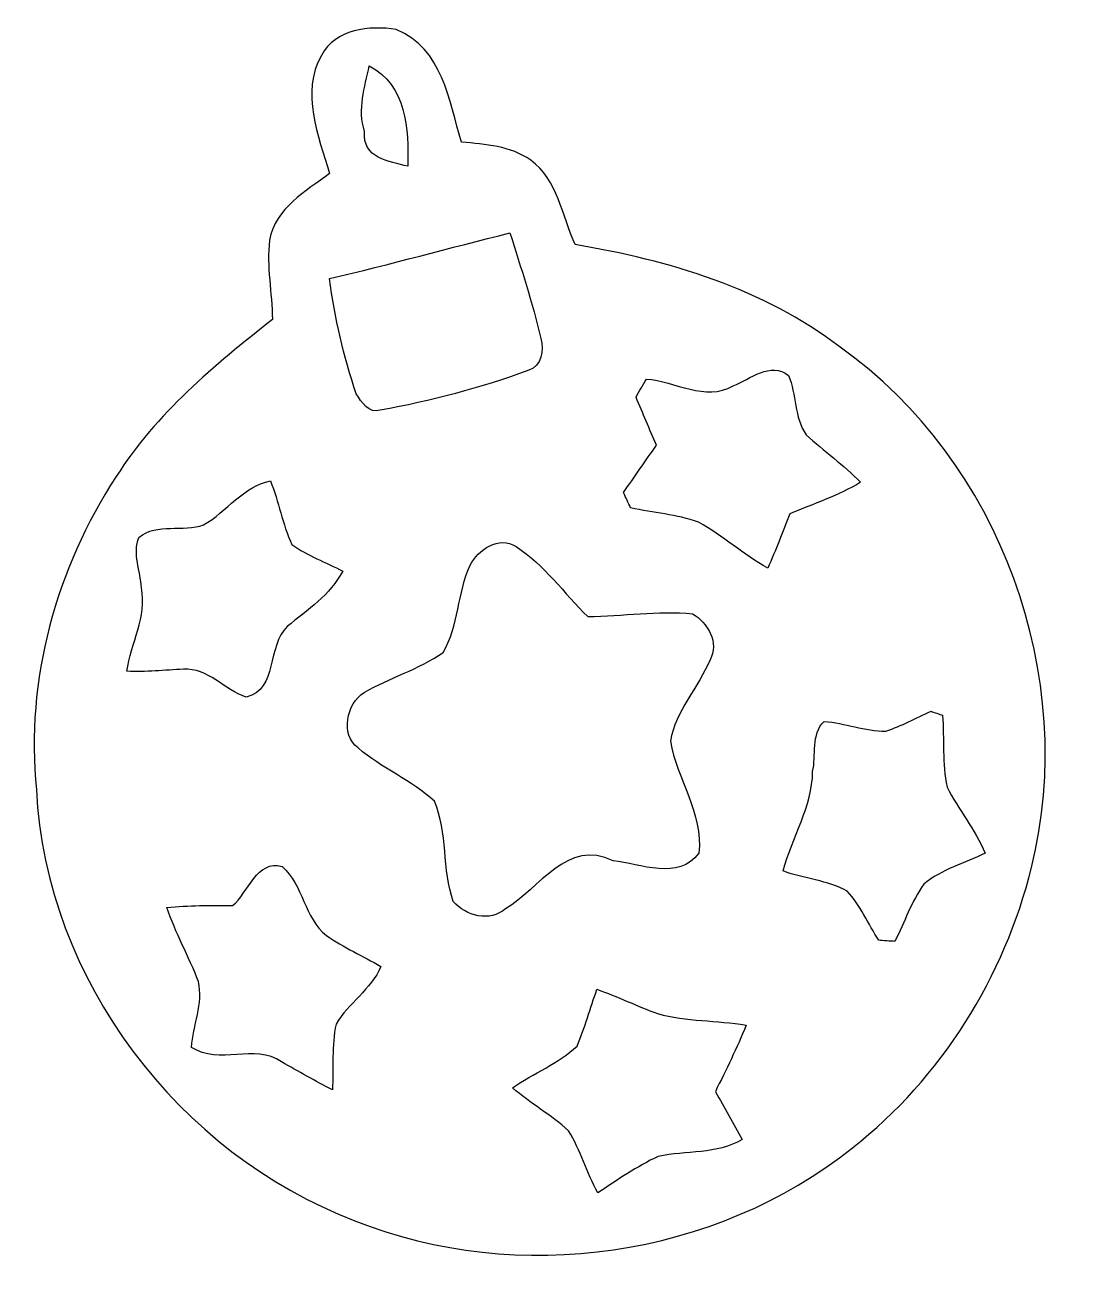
# Model space of a CAD drawing. Header units: centimetres. Extents: x -3.91 to 2.97, y -2.6 to 5.63.
import ezdxf

# ---------------------------------------------------------------- set-up
doc = ezdxf.new("R2010")
doc.units = ezdxf.units.CM
doc.header["$MEASUREMENT"] = 0
doc.layers.add('Camada 1', color=7, linetype='Continuous')

msp = doc.modelspace()

# ---------------------------------------------------------------- linework, layer by layer
at = {"layer": 'Camada 1', "color": 17}
for points, knots in [([(-1.97775, 5.43678), (-1.88779, 5.60964), (-1.66166, 5.63469), (-1.48844, 5.60647), (-1.48844, 5.60647), (-1.18541, 5.48335), (-1.14554, 5.14186), (-1.06194, 4.87057), (-1.06194, 4.87057), (-0.90671, 4.85646), (-0.74232, 4.84588), (-0.61038, 4.75275), (-0.61038, 4.75275), (-0.43223, 4.62328), (-0.40753, 4.39009), (-0.32004, 4.20135), (-0.32004, 4.20135), (0.29308, 4.09728), (0.91045, 3.91419), (1.41104, 3.53108), (1.41104, 3.53108), (2.45949, 2.78495), (2.96996, 1.37666), (2.66163, 0.13065), (2.66163, 0.13065), (2.48348, -0.58478), (2.07355, -1.24589), (1.49147, -1.70132), (1.49147, -1.70132), (0.5933, -2.41923), (-0.69222, -2.60338), (-1.75867, -2.17793), (-1.75867, -2.17793), (-2.91155, -1.73801), (-3.77938, -0.60419), (-3.83935, 0.6383), (-3.83935, 0.6383), (-3.91238, 1.35479), (-3.7113, 2.0861), (-3.31795, 2.68476), (-3.31795, 2.68476), (-3.05725, 3.09751), (-2.6766, 3.41254), (-2.29772, 3.71205), (-2.29772, 3.71205), (-2.30054, 3.88421), (-2.33617, 4.05813), (-2.31641, 4.23028), (-2.31641, 4.23028), (-2.27584, 4.44018), (-2.08076, 4.5499), (-1.92377, 4.66526), (-1.92377, 4.66526), (-1.9975, 4.91008), (-2.11392, 5.19583), (-1.97775, 5.43678), (-1.97775, 5.43678), (-1.97775, 5.43678), (-1.97775, 5.43678), (-1.97775, 5.43678)], [0, 0, 0, 0, 0.0625, 0.0625, 0.0625, 0.0625, 0.125, 0.125, 0.125, 0.125, 0.1875, 0.1875, 0.1875, 0.1875, 0.25, 0.25, 0.25, 0.25, 0.3125, 0.3125, 0.3125, 0.3125, 0.375, 0.375, 0.375, 0.375, 0.4375, 0.4375, 0.4375, 0.4375, 0.5, 0.5, 0.5, 0.5, 0.5625, 0.5625, 0.5625, 0.5625, 0.625, 0.625, 0.625, 0.625, 0.6875, 0.6875, 0.6875, 0.6875, 0.75, 0.75, 0.75, 0.75, 0.8125, 0.8125, 0.8125, 0.8125, 0.875, 0.875, 0.875, 0.875, 1, 1, 1, 1]), ([(-1.66448, 5.36905), (-1.69447, 5.229), (-1.74315, 5.084), (-1.69517, 4.94113), (-1.69517, 4.94113), (-1.71246, 4.76333), (-1.53395, 4.74393), (-1.4133, 4.71323), (-1.4133, 4.71323), (-1.40695, 4.95524), (-1.42247, 5.2424), (-1.66448, 5.36905), (-1.66448, 5.36905), (-1.66448, 5.36905), (-1.66448, 5.36905), (-1.66448, 5.36905)], [0, 0, 0, 0, 0.2, 0.2, 0.2, 0.2, 0.4, 0.4, 0.4, 0.4, 0.6, 0.6, 0.6, 0.6, 1, 1, 1, 1]), ([(-1.92448, 3.97875), (-1.89096, 3.72299), (-1.83205, 3.46969), (-1.74985, 3.22557), (-1.74985, 3.22557), (-1.71528, 3.17301), (-1.6673, 3.09363), (-1.59287, 3.11868), (-1.59287, 3.11868), (-1.26337, 3.17759), (-0.93811, 3.26473), (-0.62343, 3.37938), (-0.62343, 3.37938), (-0.53877, 3.40655), (-0.52501, 3.51203), (-0.5437, 3.58717), (-0.5437, 3.58717), (-0.59839, 3.82106), (-0.67459, 4.0486), (-0.74585, 4.27755), (-0.74585, 4.27755), (-1.13884, 4.17878), (-1.53007, 4.07188), (-1.92448, 3.97875), (-1.92448, 3.97875), (-1.92448, 3.97875), (-1.92448, 3.97875), (-1.92448, 3.97875)], [0, 0, 0, 0, 0.125, 0.125, 0.125, 0.125, 0.25, 0.25, 0.25, 0.25, 0.375, 0.375, 0.375, 0.375, 0.5, 0.5, 0.5, 0.5, 0.625, 0.625, 0.625, 0.625, 0.75, 0.75, 0.75, 0.75, 1, 1, 1, 1]), ([(0.71183, 3.27778), (0.53227, 3.17371), (0.33048, 3.30741), (0.14703, 3.32258), (0.14703, 3.32258), (0.1234, 3.28343), (0.10047, 3.24427), (0.07754, 3.20476), (0.07754, 3.20476), (0.12199, 3.09998), (0.16538, 2.9945), (0.21124, 2.89043), (0.21124, 2.89043), (0.13927, 2.78707), (0.06766, 2.68406), (-0.00395, 2.58034), (-0.00395, 2.58034), (0.01121, 2.54718), (0.02709, 2.51366), (0.04261, 2.48015), (0.04261, 2.48015), (0.19007, 2.44875), (0.34353, 2.43817), (0.48641, 2.38702), (0.48641, 2.38702), (0.6448, 2.29918), (0.77921, 2.175), (0.93831, 2.0868), (0.93831, 2.0868), (0.99017, 2.20393), (1.03745, 2.32281), (1.08331, 2.4424), (1.08331, 2.4424), (1.23853, 2.50626), (1.3994, 2.56129), (1.54439, 2.64737), (1.54439, 2.64737), (1.43397, 2.7599), (1.3052, 2.85233), (1.18914, 2.95746), (1.18914, 2.95746), (1.11047, 3.07105), (1.12493, 3.22239), (1.07449, 3.34657), (1.07449, 3.34657), (0.95631, 3.43794), (0.82401, 3.32188), (0.71183, 3.27778), (0.71183, 3.27778), (0.71183, 3.27778), (0.71183, 3.27778), (0.71183, 3.27778)], [0, 0, 0, 0, 0.0714286, 0.0714286, 0.0714286, 0.0714286, 0.1428571, 0.1428571, 0.1428571, 0.1428571, 0.2142857, 0.2142857, 0.2142857, 0.2142857, 0.2857143, 0.2857143, 0.2857143, 0.2857143, 0.3571429, 0.3571429, 0.3571429, 0.3571429, 0.4285714, 0.4285714, 0.4285714, 0.4285714, 0.5, 0.5, 0.5, 0.5, 0.5714286, 0.5714286, 0.5714286, 0.5714286, 0.6428571, 0.6428571, 0.6428571, 0.6428571, 0.7142857, 0.7142857, 0.7142857, 0.7142857, 0.7857143, 0.7857143, 0.7857143, 0.7857143, 0.8571429, 0.8571429, 0.8571429, 0.8571429, 1, 1, 1, 1]), ([(-2.7468, 2.36973), (-2.88086, 2.31858), (-3.0516, 2.38631), (-3.16943, 2.28718), (-3.16943, 2.28718), (-3.21282, 2.17994), (-3.15885, 2.06775), (-3.1532, 1.95875), (-3.1532, 1.95875), (-3.11475, 1.76825), (-3.22411, 1.59644), (-3.2481, 1.41229), (-3.2481, 1.41229), (-3.12498, 1.40559), (-3.00151, 1.42076), (-2.87839, 1.42534), (-2.87839, 1.42534), (-2.7207, 1.43593), (-2.61098, 1.29164), (-2.46881, 1.24366), (-2.46881, 1.24366), (-2.26138, 1.29341), (-2.3344, 1.57986), (-2.20035, 1.70545), (-2.20035, 1.70545), (-2.06806, 1.81375), (-1.9206, 1.91183), (-1.83805, 2.06705), (-1.83805, 2.06705), (-1.94882, 2.1249), (-2.06912, 2.16653), (-2.16966, 2.24203), (-2.16966, 2.24203), (-2.23492, 2.37255), (-2.25291, 2.52248), (-2.31077, 2.65619), (-2.31077, 2.65619), (-2.48857, 2.62056), (-2.59652, 2.45581), (-2.7468, 2.36973), (-2.7468, 2.36973), (-2.7468, 2.36973), (-2.7468, 2.36973), (-2.7468, 2.36973)], [0, 0, 0, 0, 0.0833333, 0.0833333, 0.0833333, 0.0833333, 0.1666667, 0.1666667, 0.1666667, 0.1666667, 0.25, 0.25, 0.25, 0.25, 0.3333333, 0.3333333, 0.3333333, 0.3333333, 0.4166667, 0.4166667, 0.4166667, 0.4166667, 0.5, 0.5, 0.5, 0.5, 0.5833333, 0.5833333, 0.5833333, 0.5833333, 0.6666667, 0.6666667, 0.6666667, 0.6666667, 0.75, 0.75, 0.75, 0.75, 0.8333333, 0.8333333, 0.8333333, 0.8333333, 1, 1, 1, 1]), ([(-1.00655, 2.10585), (-1.08804, 1.92382), (-1.08063, 1.70933), (-1.18223, 1.53576), (-1.18223, 1.53576), (-1.34204, 1.42499), (-1.53184, 1.37031), (-1.6987, 1.27294), (-1.6987, 1.27294), (-1.8137, 1.20274), (-1.85498, 0.99743), (-1.73821, 0.91135), (-1.73821, 0.91135), (-1.58475, 0.7787), (-1.38825, 0.70074), (-1.23974, 0.56316), (-1.23974, 0.56316), (-1.14978, 0.35854), (-1.19105, 0.1176), (-1.11591, -0.09195), (-1.11591, -0.09195), (-1.03583, -0.1865), (-0.87567, -0.22918), (-0.77513, -0.13958), (-0.77513, -0.13958), (-0.55605, -0.01046), (-0.37084, 0.32327), (-0.07239, 0.17334), (-0.07239, 0.17334), (0.10505, 0.15429), (0.3587, 0.04281), (0.48817, 0.22343), (0.48817, 0.22343), (0.51957, 0.48625), (0.34353, 0.70674), (0.30226, 0.95615), (0.30226, 0.95615), (0.33542, 1.15335), (0.48676, 1.30646), (0.5612, 1.48779), (0.5612, 1.48779), (0.62399, 1.59538), (0.54497, 1.73261), (0.4469, 1.788), (0.4469, 1.788), (0.21935, 1.80952), (-0.00995, 1.77283), (-0.23785, 1.77036), (-0.23785, 1.77036), (-0.39342, 1.92206), (-0.52148, 2.10903), (-0.70563, 2.22721), (-0.70563, 2.22721), (-0.81711, 2.30165), (-0.95328, 2.20781), (-1.00655, 2.10585), (-1.00655, 2.10585), (-1.00655, 2.10585), (-1.00655, 2.10585), (-1.00655, 2.10585)], [0, 0, 0, 0, 0.0625, 0.0625, 0.0625, 0.0625, 0.125, 0.125, 0.125, 0.125, 0.1875, 0.1875, 0.1875, 0.1875, 0.25, 0.25, 0.25, 0.25, 0.3125, 0.3125, 0.3125, 0.3125, 0.375, 0.375, 0.375, 0.375, 0.4375, 0.4375, 0.4375, 0.4375, 0.5, 0.5, 0.5, 0.5, 0.5625, 0.5625, 0.5625, 0.5625, 0.625, 0.625, 0.625, 0.625, 0.6875, 0.6875, 0.6875, 0.6875, 0.75, 0.75, 0.75, 0.75, 0.8125, 0.8125, 0.8125, 0.8125, 0.875, 0.875, 0.875, 0.875, 1, 1, 1, 1]), ([(1.70984, 1.02177), (1.57155, 1.02), (1.44279, 1.07363), (1.30661, 1.08527), (1.30661, 1.08527), (1.21948, 1.00131), (1.25652, 0.8609), (1.23147, 0.75754), (1.23147, 0.75754), (1.22936, 0.52576), (1.0953, 0.32644), (1.0385, 0.10737), (1.0385, 0.10737), (1.17503, 0.05586), (1.32813, 0.04634), (1.4576, -0.02351), (1.4576, -0.02351), (1.54333, -0.11806), (1.59483, -0.238), (1.66292, -0.3456), (1.66292, -0.3456), (1.68903, -0.34736), (1.74159, -0.35124), (1.76805, -0.35301), (1.76805, -0.35301), (1.83296, -0.22918), (1.87529, -0.09195), (1.9582, 0.02129), (1.9582, 0.02129), (2.07285, 0.11971), (2.22595, 0.1564), (2.3586, 0.22449), (2.3586, 0.22449), (2.29333, 0.37865), (2.18468, 0.50812), (2.10954, 0.65594), (2.10954, 0.65594), (2.07779, 0.80975), (2.09119, 0.9692), (2.08026, 1.12513), (2.08026, 1.12513), (2.06121, 1.13183), (2.02381, 1.14453), (2.00476, 1.15124), (2.00476, 1.15124), (1.90563, 1.10996), (1.8125, 1.05352), (1.70984, 1.02177), (1.70984, 1.02177), (1.70984, 1.02177), (1.70984, 1.02177), (1.70984, 1.02177)], [0, 0, 0, 0, 0.0714286, 0.0714286, 0.0714286, 0.0714286, 0.1428571, 0.1428571, 0.1428571, 0.1428571, 0.2142857, 0.2142857, 0.2142857, 0.2142857, 0.2857143, 0.2857143, 0.2857143, 0.2857143, 0.3571429, 0.3571429, 0.3571429, 0.3571429, 0.4285714, 0.4285714, 0.4285714, 0.4285714, 0.5, 0.5, 0.5, 0.5, 0.5714286, 0.5714286, 0.5714286, 0.5714286, 0.6428571, 0.6428571, 0.6428571, 0.6428571, 0.7142857, 0.7142857, 0.7142857, 0.7142857, 0.7857143, 0.7857143, 0.7857143, 0.7857143, 0.8571429, 0.8571429, 0.8571429, 0.8571429, 1, 1, 1, 1]), ([(-2.55807, -0.11841), (-2.70129, -0.11559), (-2.84452, -0.11841), (-2.9874, -0.13111), (-2.9874, -0.13111), (-2.93166, -0.29797), (-2.84382, -0.45108), (-2.78067, -0.61512), (-2.78067, -0.61512), (-2.74786, -0.7587), (-2.817, -0.90369), (-2.82653, -1.04516), (-2.82653, -1.04516), (-2.64344, -1.16475), (-2.41519, -1.01658), (-2.23774, -1.14041), (-2.23774, -1.14041), (-2.12838, -1.2032), (-2.01761, -1.26423), (-1.90578, -1.3235), (-1.90578, -1.3235), (-1.89626, -1.18027), (-1.91284, -1.03457), (-1.88179, -0.89382), (-1.88179, -0.89382), (-1.80242, -0.75447), (-1.65284, -0.66839), (-1.58863, -0.51634), (-1.58863, -0.51634), (-1.70717, -0.44896), (-1.8324, -0.39181), (-1.94459, -0.31456), (-1.94459, -0.31456), (-2.09169, -0.20026), (-2.09381, 0.016), (-2.23422, 0.13629), (-2.23422, 0.13629), (-2.3972, 0.18709), (-2.45752, -0.03904), (-2.55807, -0.11841), (-2.55807, -0.11841), (-2.55807, -0.11841), (-2.55807, -0.11841), (-2.55807, -0.11841)], [0, 0, 0, 0, 0.0833333, 0.0833333, 0.0833333, 0.0833333, 0.1666667, 0.1666667, 0.1666667, 0.1666667, 0.25, 0.25, 0.25, 0.25, 0.3333333, 0.3333333, 0.3333333, 0.3333333, 0.4166667, 0.4166667, 0.4166667, 0.4166667, 0.5, 0.5, 0.5, 0.5, 0.5833333, 0.5833333, 0.5833333, 0.5833333, 0.6666667, 0.6666667, 0.6666667, 0.6666667, 0.75, 0.75, 0.75, 0.75, 0.8333333, 0.8333333, 0.8333333, 0.8333333, 1, 1, 1, 1]), ([(-0.17787, -0.66592), (-0.22056, -0.78939), (-0.2569, -0.91534), (-0.30734, -1.03634), (-0.30734, -1.03634), (-0.4287, -1.15276), (-0.59274, -1.21308), (-0.72891, -1.31045), (-0.72891, -1.31045), (-0.61214, -1.41064), (-0.47774, -1.48684), (-0.36344, -1.58985), (-0.36344, -1.58985), (-0.28441, -1.71755), (-0.2442, -1.86466), (-0.17188, -1.99625), (-0.17188, -1.99625), (-0.04311, -1.91264), (0.08248, -1.82233), (0.22288, -1.75812), (0.22288, -1.75812), (0.40421, -1.71826), (0.60565, -1.74719), (0.7711, -1.64664), (0.7711, -1.64664), (0.71501, -1.54152), (0.65574, -1.43851), (0.59577, -1.33549), (0.59577, -1.33549), (0.66491, -1.19121), (0.73864, -1.04939), (0.7965, -0.90017), (0.7965, -0.90017), (0.60494, -0.86701), (0.40738, -0.87724), (0.21865, -0.82467), (0.21865, -0.82467), (0.08495, -0.77599), (-0.04382, -0.71249), (-0.17787, -0.66592)], [0, 0, 0, 0, 0.0909091, 0.0909091, 0.0909091, 0.0909091, 0.1818182, 0.1818182, 0.1818182, 0.1818182, 0.2727273, 0.2727273, 0.2727273, 0.2727273, 0.3636364, 0.3636364, 0.3636364, 0.3636364, 0.4545455, 0.4545455, 0.4545455, 0.4545455, 0.5454545, 0.5454545, 0.5454545, 0.5454545, 0.6363636, 0.6363636, 0.6363636, 0.6363636, 0.7272727, 0.7272727, 0.7272727, 0.7272727, 0.8181818, 0.8181818, 0.8181818, 0.8181818, 1, 1, 1, 1])]:
    msp.add_open_spline(points, degree=3, knots=knots, dxfattribs=at)

doc.saveas('drawing.dxf')
